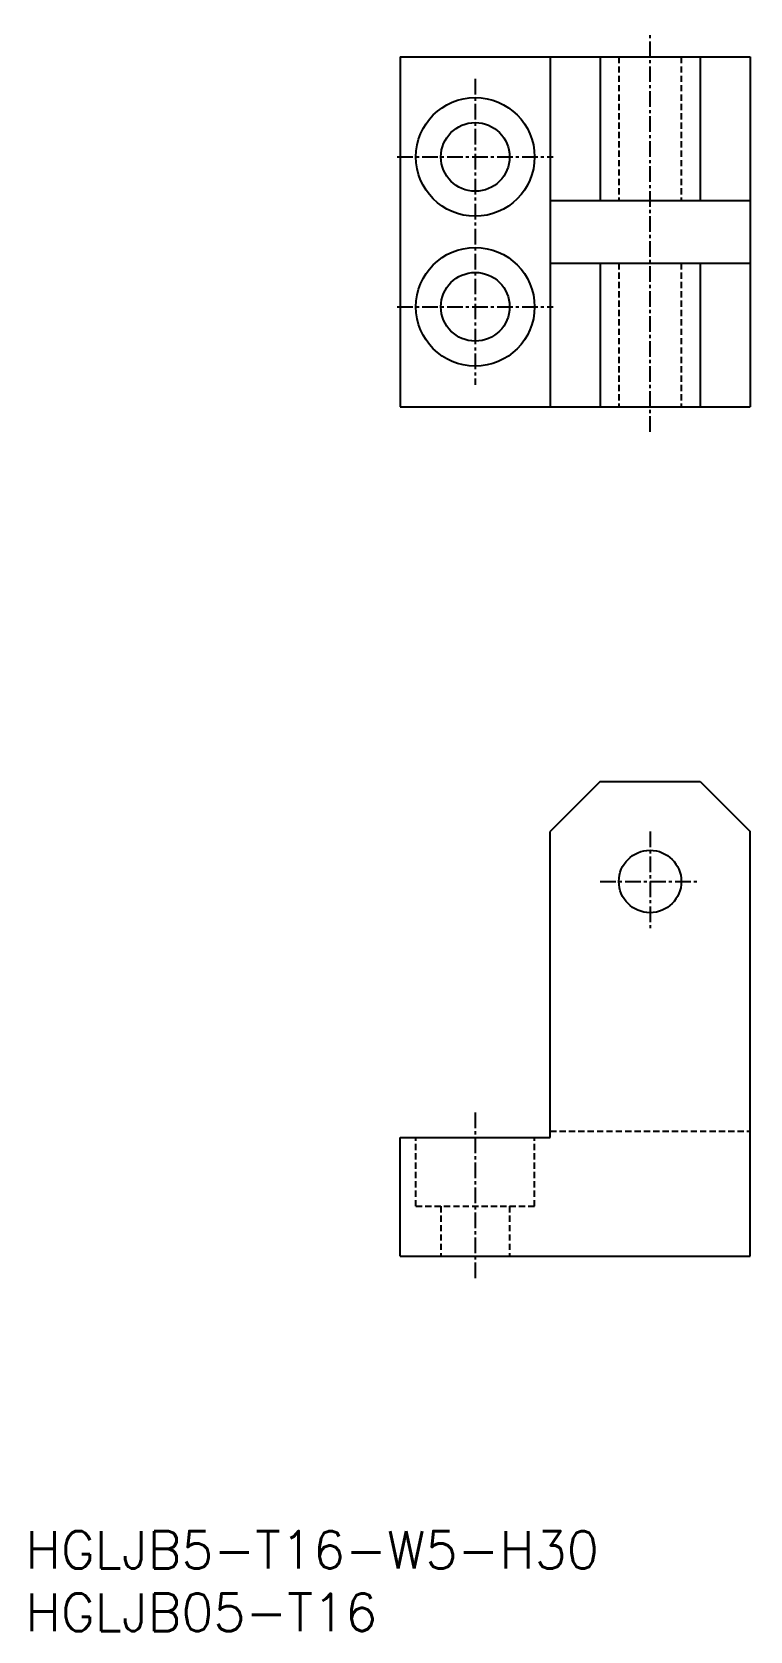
# Model space of a CAD drawing. Extents: x 1 to 58, y 0 to 128.
import ezdxf

# ---------------------------------------------------------------- set-up
doc = ezdxf.new("R2010")
doc.units = 0
doc.linetypes.add('CENTER', pattern=[2, 1.25, -0.25, 0.25, -0.25])
doc.linetypes.add('DASHED', pattern=[0.75, 0.5, -0.25])
doc.layers.get('0').update_dxf_attribs({"linetype": 'CONTINUOUS'})
doc.layers.add('CENTER', color=1, linetype='CENTER')
doc.styles.get("Standard").update_dxf_attribs({"font": 'txt.shx'})

# ---------------------------------------------------------------- blocks, each defined once
blk = doc.blocks.new('*U14')
at = {"color": 7, "linetype": 'CONTINUOUS'}
blk.add_text('HGLJB05-T16', height=3, dxfattribs=at).set_placement((0, 0))
blk = doc.blocks.new('*U15')
at = {"color": 7, "linetype": 'CONTINUOUS'}
blk.add_text('HGLJB5-T16-W5-H30', height=3, dxfattribs=at).set_placement((0, 5))

msp = doc.modelspace()

# ---------------------------------------------------------------- linework, layer by layer
at = {"color": 7, "linetype": 'CONTINUOUS'}
for p, q in [((30, 126), (30, 98)), ((30, 126), (58, 126)), ((42, 126), (42, 98)), ((46, 126), (46, 114.5)), ((54, 126), (54, 114.5)), ((58, 126), (58, 98)), ((42, 114.5), (58, 114.5)), ((42, 109.5), (58, 109.5)), ((46, 109.5), (46, 98)), ((54, 109.5), (54, 98)), ((30, 98), (58, 98)), ((46, 68), (42, 64)), ((46, 68), (54, 68)), ((54, 68), (58, 64)), ((42, 39.5), (42, 64)), ((58, 30), (58, 64)), ((30, 30), (30, 39.5)), ((30, 39.5), (42, 39.5)), ((30, 30), (58, 30))]:
    msp.add_line(p, q, dxfattribs=at)
at = {"color": 3, "linetype": 'DASHED'}
for p, q in [((47.5, 126), (47.5, 114.5)), ((52.5, 126), (52.5, 114.5)), ((47.5, 109.5), (47.5, 98)), ((52.5, 109.5), (52.5, 98)), ((42, 40), (58, 40)), ((31.25, 34), (31.25, 39.5)), ((40.75, 34), (40.75, 39.5)), ((31.25, 34), (40.75, 34)), ((33.25, 34), (33.25, 30)), ((38.75, 34), (38.75, 30))]:
    msp.add_line(p, q, dxfattribs=at)
at = {"color": 7, "linetype": 'CONTINUOUS'}
for centre, radius in [((36, 118), 4.75), ((36, 118), 2.75), ((36, 106), 4.75), ((36, 106), 2.75), ((50, 60), 2.5)]:
    msp.add_circle(centre, radius, dxfattribs=at)
at = {"layer": 'CENTER', "color": 1, "linetype": 'CENTER'}
for p, q in [((50, 96), (50, 128)), ((36, 124.25), (36, 111.75)), ((29.75, 118), (42.25, 118)), ((36, 112.25), (36, 99.75)), ((29.75, 106), (42.25, 106)), ((50, 64), (50, 56)), ((46, 60), (54, 60)), ((36, 41.5), (36, 28))]:
    msp.add_line(p, q, dxfattribs=at)

# ---------------------------------------------------------------- block references
at = {"color": 7, "linetype": 'CONTINUOUS'}
for name in ['*U15', '*U14']:
    msp.add_blockref(name, (0, 0), dxfattribs=at)

doc.saveas('drawing.dxf')
